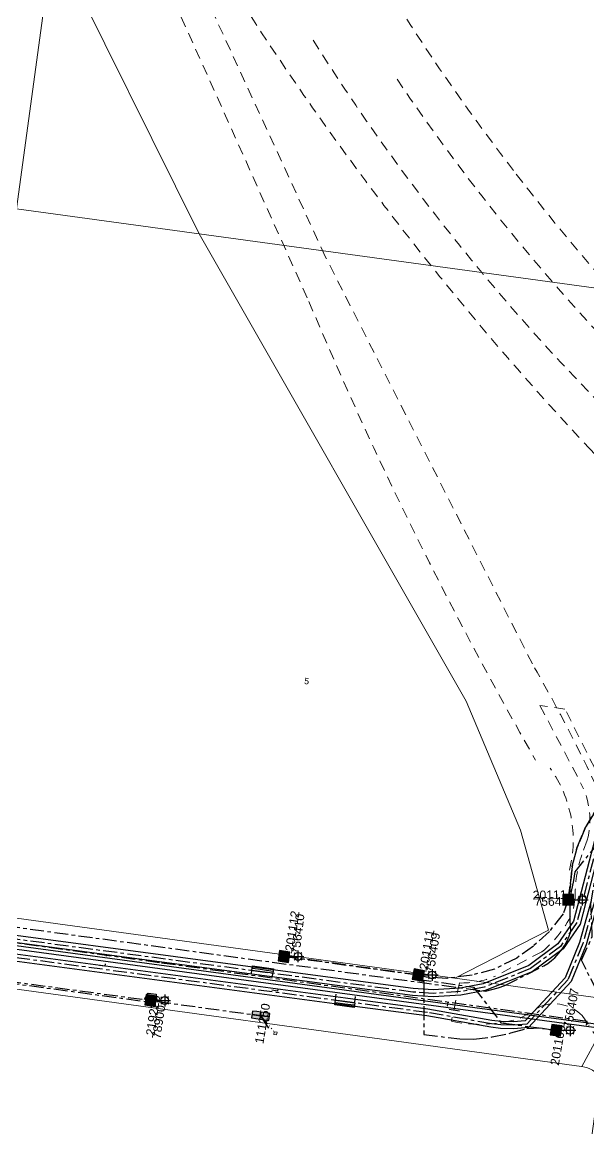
# Model space of a CAD drawing. Header units: metres. Extents: x 301012 to 305396, y 6240778 to 6244350.
# Drawn here: x 302844.1 to 303006.4, y 6243012.1 to 6243328.8 of the extents above; entities that cross this region are included whole.
import ezdxf
from ezdxf.enums import TextEntityAlignment as Align

# ---------------------------------------------------------------- set-up
doc = ezdxf.new("R2010")
doc.units = ezdxf.units.M
for name, pattern in [('Cable Exist UG', [7, 4, -1, 1, -1]), ('Dash', [5, 3, -2]), ('DASHED', [19.05, 12.7, -6.35]), ('PHANTOMX2', [6.6, 3, -0.75, 0.2, -0.75, 0.2, -0.75, 0.2, -0.75])]:
    doc.linetypes.add(name, pattern=pattern)
doc.layers.get('0').update_dxf_attribs({"color": 6})
for name, color, linetype, lineweight in [('Cadastre Developer_SP_EXT', 98, 'Continuous', 15), ('Cadastre Land Parcels_SP_EXT', 118, 'Continuous', 15), ('Cadastre Roads_SP_EXT', 218, 'Continuous', 15), ('Mains_HV_EXT', 13, 'Continuous', 25), ('Mains_LV_EXT', 163, 'Continuous', 25), ('Mains_SL_EXT', 131, 'Continuous', 25), ('Mains_TR_EXT', 211, 'Continuous', 25), ('Services_SP_EXT', 42, 'PHANTOMX2', 20)]:
    doc.layers.add(name, color=color, linetype=linetype, lineweight=lineweight)
for name, color, linetype in [('Equip_SP_SL_EXT', 7, 'Continuous'), ('SupportsUG_SP_LV_EXT', 7, 'Continuous'), ('SupportsUG_SP_LV_SL_EXT', 7, 'Continuous'), ('Trench_SP_EXT', 7, 'Continuous')]:
    doc.layers.add(name, color=color, linetype=linetype)
doc.layers.add('UNKNOWN_FEATURES', color=1, linetype='DASHED', plot=False)
doc.styles.add('COLUMN_LABEL', font='arial.ttf', dxfattribs={"height": 2})
doc.styles.add('iecARIAL', font='arial.ttf', dxfattribs={"height": 2})
doc.styles.add('POLE_LABEL', font='arial.ttf', dxfattribs={"height": 2})
doc.styles.add('SL_LABEL', font='arial.ttf', dxfattribs={"height": 2})
doc.styles.get("Standard").update_dxf_attribs({"font": 'arial.ttf'})
doc.linetypes.add('Cable P UG', pattern='A,5,-0.1,["P",Standard,S=1.5,R=0,X=0,Y=-0.75],-1.45', length=6.55)

# ---------------------------------------------------------------- blocks, each defined once
blk = doc.blocks.new('COLUMN_EXT')
blk.add_hatch(color=256).paths.add_polyline_path([(1.5, -1.5), (1.5, 1.5), (-1.5, 1.5), (-1.5, -1.5)])
blk.add_lwpolyline([(1.5, 1.5), (-1.5, 1.5), (-1.5, -1.5), (1.5, -1.5)], close=True)
at = {"flags": 9}
for tag, style, p in [('STRUCTURE_PLANT_NUMBER', 'POLE_LABEL', (-1.81, -0.03)), ('STREET_CODE', 'COLUMN_LABEL', (-1.81, 0.2))]:
    blk.add_attdef(tag, text='', height=0.2, rotation=180, dxfattribs=dict(at, style=style)).set_placement(p, align=Align.MIDDLE_LEFT)
for tag, p in [('COLUMN_TYPE', (-1.81, 0.4)), ('STREETNAME', (-1.81, 1.6)), ('OWNED_BY', (-1.81, 0.6)), ('LOCATION', (-1.81, 1.4)), ('SUBURB', (-1.81, 1.8)), ('LEGEND', (-1.81, 1.2)), ('USAGE', (-1.81, 1)), ('NOTES', (-1.81, 2)), ('STATE', (-1.81, 0.8))]:
    blk.add_attdef(tag, text='', height=0.2, rotation=180, dxfattribs=at).set_placement(p, align=Align.MIDDLE_LEFT)
at = {"flags": 1}
blk.add_attdef('Z', (-1.81, 2.35), '', height=0.2, rotation=180, dxfattribs=at)
at = {"style": 'COLUMN_LABEL', "width": 0.9, "flags": 8}
blk.add_attdef('ASSET_NUM', text='', height=2, rotation=270, dxfattribs=at).set_placement((2, -4), align=Align.MIDDLE_LEFT)
blk = doc.blocks.new('PILLAR_EXT')
blk.add_hatch(color=256).paths.add_polyline_path([(-2.5, 1), (-2.5, -1), (2.5, -1), (2.5, 1)])
for p, q in [((-2.5, 0), (2.5, 0)), ((0, 1), (0, -1))]:
    blk.add_line(p, q)
at = {"ltscale": 10}
blk.add_line((2.5, 0), (-2.5, 0), dxfattribs=at)
blk.add_lwpolyline([(-2.5, -1), (-1.25, -1), (1.25, -1), (2.5, -1), (2.5, 1), (-2.5, 1)], close=True)
at = {"width": 0.9, "flags": 8}
blk.add_attdef('ASSET_NUM', text='', height=2, rotation=90, dxfattribs=at).set_placement((-2, 4), align=Align.MIDDLE_LEFT)
for tag, p, flags in [('OWNED_BY', (0, -0.2), 9), ('STATE', (0, -0.4), 9), ('SUPPORT_TYPE', (0, -0.6), 9), ('STREETNAME', (0, -1.8), 9), ('SUBURB', (0, -2), 1), ('USAGE', (0, -0.8), 9), ('LEGEND', (0, -1), 9), ('LOCATION', (0, -1.2), 9), ('NOTES', (0, -1.4), 9), ('PARENT', (0, -1.6), 9)]:
    blk.add_attdef(tag, p, '', height=0.2, dxfattribs=dict(flags=flags))
blk = doc.blocks.new('SL_LANTERN_EXT')
at = {"flags": 9}
for tag, p in [('LRATECODE', (-7.4, 0)), ('LOUTREACHVOCAB', (-7.2, 0)), ('LOUTREACH', (-7, 0)), ('LANTNUMBER', (-6.6, 0)), ('LNEW', (-6.4, 0)), ('LMASTVOCAB', (-6.2, 0)), ('LMAST', (-6, 0)), ('LLAMPVOCAB', (-5.8, 0)), ('LLAMP', (-5.6, 0)), ('LEXIST', (-5.4, 0)), ('LCHARGE3PERCENT', (-5.2, 0)), ('LCHARGE3', (-5, 0)), ('LCHARGE2PERCENT', (-4.8, 0)), ('LCHARGE2', (-4.6, 0)), ('LCHARGE1PERCENT', (-4.4, 0)), ('LCHARGE1', (-4.2, 0)), ('LCATEGORY', (-4, 0)), ('LBRACKETVOCAB', (-3.8, 0)), ('LBRACKET', (-3.6, 0)), ('LKINGHEIGHT', (-3.4, 0)), ('CREPLACE', (-3.2, 0)), ('CREMOVE', (-3, 0)), ('CNUMBER', (-2.8, 0)), ('CNEW', (-2.6, 0)), ('CEXIST', (-2.4, 0)), ('USAGE', (-2.2, 0)), ('STATE', (-2, 0)), ('OWNED_BY', (-1.8, 0)), ('ORIENTATION', (-1.6, 0)), ('OPERATING_VOLTAGE', (-1.4, 0)), ('NO_PHASES', (-1.2, 0)), ('LANTERN_TYPE', (-1, 0)), ('LANTERN_PURPOSE', (-0.8, 0)), ('CONTROL_TYPE', (-0.6, 0)), ('CONSTRUCTED_VOLTAGE', (-0.4, 0))]:
    blk.add_attdef(tag, text='', height=0.001, rotation=270, dxfattribs=at).set_placement(p, align=Align.MIDDLE_LEFT)
at = {"style": 'SL_LABEL', "flags": 9}
blk.add_attdef('STREET_CODE', text='', height=0.001, rotation=270, dxfattribs=at).set_placement((0, 0), align=Align.MIDDLE_LEFT)
at = {"flags": 1}
blk.add_attdef('Z', (0, 0), '', height=0.001, rotation=270, dxfattribs=at)
at = {"flags": 9}
for tag, p in [('LREMOVE', (0, -7.6)), ('LREPLACE', (0, -7.8)), ('LTYPE', (0, -8)), ('LTYPEVOCAB', (0, -8.2)), ('LEGEND', (0, -8.4)), ('SUBURB', (0, -8.6)), ('STREETNAME', (0, -8.8)), ('LOCATION', (0, -9)), ('NOTES', (0, -9.2)), ('MAINTAINED_BY', (0, -9.86))]:
    blk.add_attdef(tag, text='', height=0.001, dxfattribs=at).set_placement(p, align=Align.MIDDLE_LEFT)
blk.add_attdef('OPERATED_BY', (0, -9.61), '', height=0.001, dxfattribs=at)
blk.add_wipeout([(5.69, 0), (5.06, -1.06), (4, -1.69), (2.94, -1.06), (2.31, 0), (2.94, 1.06), (4, 1.69), (5.06, 1.06)])
for p, q in [((0, 0), (4, 0)), ((2.94, 1.06), (3.2, 0.8)), ((4, 1.69), (4, 0)), ((5.06, 1.06), (4.8, 0.8)), ((2.94, -1.06), (3.2, -0.8)), ((4, 0), (5.69, 0)), ((4, 0), (4, -1.69)), ((5.06, -1.06), (4.8, -0.8))]:
    blk.add_line(p, q)
blk.add_circle((4, 0), 1.12)
at = {"width": 0.9}
blk.add_attdef('LNUMBER', text='', height=1, dxfattribs=at).set_placement((7, -1), align=Align.MIDDLE_LEFT)
blk = doc.blocks.new('CCP_EXT')
blk.add_wipeout([(0, 0.57), (0.57, 0), (0, -0.57), (-0.57, 0)])
blk.add_lwpolyline([(-0.57, 0), (0, 0.57), (0.57, 0), (0, -0.57), (-0.57, 0)])
at = {"flags": 1}
blk.add_attdef('Z', (0, 0), '', height=0.2, dxfattribs=at)
at = {"flags": 9}
for tag, p in [('CCP_TYPE', (0, 0)), ('CONSTRUCTED_VOLTAGE', (0, -0.2)), ('OPERATING_VOLTAGE', (0, -0.6)), ('ORIENTATION', (0, -0.8)), ('OWNED_BY', (0, -1)), ('STATE', (0, -1.8)), ('NO_PHASES', (0, -0.4)), ('USAGE', (0, -1.2)), ('LEGEND', (0, -1.4)), ('LIFE_SUPPORT', (0, -1.6)), ('NOTES', (0, -2))]:
    blk.add_attdef(tag, text='', height=0.2, dxfattribs=at).set_placement(p, align=Align.MIDDLE_LEFT)

msp = doc.modelspace()

# ---------------------------------------------------------------- linework, layer by layer
at = {"layer": 'Cadastre Developer_SP_EXT', "linetype": 'Dash'}
for points in [[(302990.21, 6243145.18), (302930.89, 6243261.79), (302851.12, 6243435.06)], [(302860.99, 6243394.1), (302926.19, 6243248.91)]]:
    msp.add_lwpolyline(points, dxfattribs=at)
for points in [[(302851.12, 6243435.06, 0.07763), (303006.39, 6243206.97)], [(302921.9, 6243386.03, 0.047476), (302985.6, 6243285.34)], [(302927.44, 6243323.67, 0.071629), (303042.05, 6243188.87)], [(303104.84, 6243156.51, -0.092119), (302951.46, 6243312.51)], [(302985.6, 6243285.34, 0.041631), (303048.19, 6243216.26)], [(302926.19, 6243248.91, 0.030306), (302991.15, 6243117.58)], [(303010.59, 6243105.84, 0.02154), (302990.21, 6243145.18)], [(302995.32, 6243115.27, -0.219651), (303000.85, 6243086.09)]]:
    msp.add_lwpolyline(points, format="xyb", dxfattribs=at)
at = {"layer": 'Cadastre Land Parcels_SP_EXT', "linetype": 'Continuous'}
for points in [[(303046.28, 6243280.4), (303054.07, 6243337.81), (303057.55, 6243362.86), (303012.46, 6243368.52), (302994.49, 6243379.07), (302990.31, 6243381.51), (302970.47, 6243402.18), (302947.65, 6243430.55), (302942.1, 6243437.46), (302938.22, 6243443.09), (302914.14, 6243478.04), (302898.74, 6243500.38), (302883.92, 6243494.53), (302875.84, 6243489.65), (302870.97, 6243484.25), (302870.88, 6243483.41), (302866.7, 6243453.08), (302861.21, 6243412.7), (302853.01, 6243352.42), (302854.22, 6243349.97), (302894.74, 6243268.28), (303041.94, 6243248.12), (303046.28, 6243280.4)], [(302662.23, 6243442.74), (302662.1, 6243442.12), (302643.14, 6243303.18), (302742.72, 6243289.29), (302742.73, 6243289.29), (302804.24, 6243280.75), (302842.49, 6243275.44), (302852.63, 6243349.64), (302853.01, 6243352.42), (302821.65, 6243420.94), (302814.71, 6243420.78), (302803.79, 6243423.53), (302797.08, 6243429.85), (302781.98, 6243437.08), (302773.57, 6243438.98), (302758.93, 6243438.65), (302735.85, 6243437.83), (302735.09, 6243437.89), (302729.27, 6243438.37), (302728.55, 6243433.4), (302662.23, 6243442.74)], [(302854.22, 6243349.97), (302853.01, 6243352.42), (302852.63, 6243349.64), (302842.49, 6243275.44), (302894.74, 6243268.28), (302854.22, 6243349.97)], [(302894.74, 6243268.28), (302842.49, 6243275.44), (302815.19, 6243076.13), (302968.01, 6243055.19), (302994.85, 6243068.92), (302986.84, 6243097.55), (302971.29, 6243134.48), (302894.74, 6243268.28)], [(302894.74, 6243268.28), (302971.29, 6243134.48), (302986.84, 6243097.55), (302994.85, 6243068.92), (302968.01, 6243055.19), (303014.58, 6243048.81), (303032.37, 6243178.42), (303041.61, 6243245.72), (303041.94, 6243248.12), (302894.74, 6243268.28)], [(302992.48, 6242902.05), (303009.57, 6243026.81), (303009.2, 6243027.3), (303008.66, 6243027.88), (303008.05, 6243028.4), (303007.4, 6243028.86), (303006.7, 6243029.24), (303005.96, 6243029.55), (303005.2, 6243029.78), (303004.41, 6243029.93), (303004.3, 6243029.94), (302813.12, 6243056.08), (302806.25, 6243006.01), (302791.42, 6242897.86), (302785.77, 6242856.71), (302826, 6242851.2), (302863.74, 6242846.03), (302864.16, 6242849.05), (302868.72, 6242882.26), (302987.55, 6242865.99), (302992.48, 6242902.05)]]:
    msp.add_lwpolyline(points, close=True, dxfattribs=at)
at = {"layer": 'Mains_TR_EXT', "linetype": 'Cable Exist UG'}
msp.add_lwpolyline([(302912.9, 6243056.97), (302814.14, 6243070.11), (302813.64, 6243070.23), (302752.52, 6243078.52), (302752.41, 6243078.53), (302615.02, 6243097.32), (302574.85, 6243102.82), (302574.85, 6243102.82), (302492.01, 6243114.12), (302395.66, 6243127.33), (302389.48, 6243128.19), (302231.44, 6243141.72), (302178.7, 6243160.38), (302144.55, 6243171.15), (302095.52, 6243197.66)], dxfattribs=at)
at = {"layer": 'Trench_SP_EXT', "linetype": 'Cable Exist UG'}
for points in [[(302910.12, 6243058.04), (302912.96, 6243057.65)], [(302912.96, 6243057.65), (302915.84, 6243057.26)], [(302933.86, 6243048.25), (302936.46, 6243047.89)], [(302936.46, 6243047.89), (302939.08, 6243047.54)]]:
    msp.add_lwpolyline(points, dxfattribs=at)
at = {"layer": 'UNKNOWN_FEATURES'}
for points in [[(302868.13, 6243061.71), (302868.1, 6243061.46)], [(302867.85, 6243059.29), (302867.77, 6243058.6), (302866.21, 6243058.8)], [(302915.94, 6243057.26), (302915.84, 6243056.6), (302909.9, 6243057.43), (302910.09, 6243058.76), (302916.03, 6243057.89), (302915.94, 6243057.26)], [(302909.8, 6243056.63), (302909.88, 6243057.27)], [(302915.74, 6243055.77), (302915.83, 6243056.44)], [(302917.27, 6243052.15), (302917.19, 6243051.51), (302915.56, 6243051.74)], [(302917.67, 6243054.92), (302917.64, 6243054.71)], [(302939.24, 6243047.51), (302939.15, 6243046.86), (302933.59, 6243047.62), (302933.78, 6243048.96), (302939.33, 6243048.14), (302939.24, 6243047.51)], [(302933.81, 6243049.14), (302934, 6243050.59)], [(302939.35, 6243048.34), (302939.57, 6243049.93)], [(302965.91, 6243047.19), (302966.06, 6243048.3)], [(302966.39, 6243046.3), (302969.31, 6243045.9)], [(303005.74, 6243041.74), (303005.89, 6243042.84)]]:
    msp.add_lwpolyline(points, dxfattribs=at)

# ---------------------------------------------------------------- block references
at = {"layer": 'SupportsUG_SP_LV_EXT'}
ref = msp.add_blockref('PILLAR_EXT', (302912.4, 6243044.47), dxfattribs=dict(at, rotation=172.1200241905867))
ref.add_attrib('ASSET_NUM', '111250', dxfattribs={"layer": '0', "height": 2.5, "rotation": 80.1973, "style": 'iecARIAL'}).set_placement((302913.9, 6243047.97), align=Align.MIDDLE_RIGHT)
at = {"layer": 'SupportsUG_SP_LV_SL_EXT'}
ref = msp.add_blockref('COLUMN_EXT', (303000.45, 6243077.67), dxfattribs=at)
ref.add_attrib('ASSET_NUM', '756412', dxfattribs={"layer": '0', "height": 2.5, "style": 'COLUMN_LABEL'}).set_placement((303002.45, 6243078.42), align=Align.TOP_RIGHT)
ref = msp.add_blockref('COLUMN_EXT', (302919.08, 6243061.44), dxfattribs=dict(at, rotation=351.1932072837014))
ref.add_attrib('ASSET_NUM', '756410', dxfattribs={"layer": '0', "height": 2.5, "rotation": 83.1183, "style": 'COLUMN_LABEL'}).set_placement((302921.08, 6243062.19), align=Align.TOP_LEFT)
ref = msp.add_blockref('COLUMN_EXT', (302957.52, 6243056.13), dxfattribs=dict(at, rotation=349.3150875954215))
ref.add_attrib('ASSET_NUM', '756409', dxfattribs={"layer": '0', "height": 2.5, "rotation": 81.0274, "style": 'COLUMN_LABEL'}).set_placement((302959.52, 6243056.88), align=Align.TOP_LEFT)
ref = msp.add_blockref('COLUMN_EXT', (302997.01, 6243040.28), dxfattribs=dict(at, rotation=351.0273733906518))
ref.add_attrib('ASSET_NUM', '756407', dxfattribs={"layer": '0', "height": 2.5, "rotation": 79.723, "style": 'COLUMN_LABEL'}).set_placement((302999.01, 6243041.03), align=Align.TOP_LEFT)
ref = msp.add_blockref('COLUMN_EXT', (302880.9, 6243048.83), dxfattribs=dict(at, rotation=81.83334791316614))
ref.add_attrib('ASSET_NUM', '789004', dxfattribs={"layer": '0', "height": 2.5, "rotation": 81.7576, "style": 'COLUMN_LABEL'}).set_placement((302882.9, 6243049.58), align=Align.TOP_RIGHT)

# ---------------------------------------------------------------- texts
at = {"layer": 'Cadastre Land Parcels_SP_EXT'}
msp.add_text('5', height=1.8, rotation=352.25, dxfattribs=at).set_placement((302924.77, 6243139.43))

# ---------------------------------------------------------------- next in the draw order: block references
at = {"layer": 'Equip_SP_SL_EXT'}
ref = msp.add_blockref('SL_LANTERN_EXT', (303000.45, 6243077.67), dxfattribs=at)
ref.add_attrib('ASSET_NUM', '201114', dxfattribs={"layer": '0', "height": 2.5, "rotation": 1, "style": 'iecARIAL'}).set_placement((303001.95, 6243079.17), align=Align.MIDDLE_RIGHT)
ref = msp.add_blockref('SL_LANTERN_EXT', (302919.08, 6243061.44), dxfattribs=at)
ref.add_attrib('ASSET_NUM', '201112', dxfattribs={"layer": '0', "height": 2.5, "rotation": 81.5041, "style": 'iecARIAL'}).set_placement((302920.58, 6243062.94), align=Align.MIDDLE_LEFT)
ref = msp.add_blockref('SL_LANTERN_EXT', (302957.52, 6243056.13), dxfattribs=at)
ref.add_attrib('ASSET_NUM', '201111', dxfattribs={"layer": '0', "height": 2.5, "rotation": 80.5011, "style": 'iecARIAL'}).set_placement((302959.02, 6243057.63), align=Align.MIDDLE_LEFT)
ref = msp.add_blockref('SL_LANTERN_EXT', (302880.9, 6243048.83), dxfattribs=at)
ref.add_attrib('ASSET_NUM', '219225', dxfattribs={"layer": '0', "height": 2.5, "rotation": 81.8278, "style": 'iecARIAL'}).set_placement((302882.4, 6243050.33), align=Align.MIDDLE_RIGHT)
ref = msp.add_blockref('SL_LANTERN_EXT', (302997.01, 6243040.28), dxfattribs=at)
ref.add_attrib('ASSET_NUM', '201109', dxfattribs={"layer": '0', "height": 2.5, "rotation": 80.2245, "style": 'iecARIAL'}).set_placement((302998.51, 6243041.78), align=Align.MIDDLE_RIGHT)
at = {"layer": 'Services_SP_EXT', "rotation": 124.9103091442983}
msp.add_blockref('CCP_EXT', (302916.61, 6243039.43), dxfattribs=at)

# ---------------------------------------------------------------- next in the draw order: linework, layer by layer
at = {"layer": 'Cadastre Developer_SP_EXT', "linetype": 'Dash'}
for points in [[(303006.39, 6243206.97, 0.11342), (303211.86, 6243071.59)], [(303012.58, 6243106.43), (302999.52, 6243132.24), (302992.39, 6243133.27), (303004.12, 6243110.96), (303004.12, 6243110.96, -0.187169), (303005.92, 6243094.66), (303005.92, 6243094.66), (303004.4, 6243090.55), (303004.4, 6243090.55, 0.087751), (303002.47, 6243078.16), (303002.47, 6243078.16), (303001.91, 6243074.39), (303001.91, 6243074.39, -0.116025), (302992.93, 6243062.77), (302992.93, 6243062.77), (302979.49, 6243055.72), (302979.49, 6243055.72, -0.10672), (302969.3, 6243053.83), (302969.3, 6243053.83), (302967.02, 6243042.89), (302967.02, 6243042.89, 0.130713), (302986.7, 6243043.73), (302986.7, 6243043.73), (302992.49, 6243047.1), (302992.49, 6243047.1, -0.297986), (303004.44, 6243044.54), (303004.44, 6243044.54), (303006.38, 6243041.79), (303006.38, 6243041.79, -0.178385), (303011.17, 6243022.65)]]:
    msp.add_lwpolyline(points, format="xyb", dxfattribs=at)
at = {"layer": 'Cadastre Roads_SP_EXT', "linetype": 'Continuous'}
msp.add_lwpolyline([(302613.01, 6243083.45), (302633.87, 6243080.6), (302713.09, 6243069.77), (302730.8, 6243067.35), (302795.1, 6243058.55), (302813.12, 6243056.08), (303004.3, 6243029.94), (303004.41, 6243029.93), (303009.24, 6243038.9), (303014.58, 6243048.81), (302968.01, 6243055.19), (302815.19, 6243076.13), (302814.68, 6243076.25), (302753.34, 6243084.7), (302753.23, 6243084.72), (302615.9, 6243103.79), (302614.44, 6243093.56), (302613.01, 6243083.45)], close=True, dxfattribs=at)
at = {"layer": 'Mains_HV_EXT', "linetype": 'Cable P UG'}
for points in [[(303341.64, 6243416.74), (303367.99, 6243413.56), (303357.64, 6243338.81), (303313.7, 6243275.66), (303142.76, 6243298.6), (303142.72, 6243298.61), (303142.72, 6243298.61, 0.449139), (303058.87, 6243238.54), (303058.87, 6243238.54), (303058.87, 6243238.52), (303031.06, 6243037.94), (302678.62, 6243085.57), (302684.82, 6243130.89)], [(303341.52, 6243415.74), (303367.02, 6243412.69), (303356.68, 6243339.19), (303313.23, 6243276.73), (303142.94, 6243299.59), (303142.94, 6243299.59, 0.449139), (303057.88, 6243238.64), (303057.88, 6243238.64), (303030.2, 6243039.07), (302679.75, 6243086.42), (302685.81, 6243130.76)]]:
    msp.add_lwpolyline(points, format="xyb", dxfattribs=at)
for points in [[(303013.96, 6243109.45), (303003.88, 6243070.67), (302998.98, 6243063.6), (302990.18, 6243057.06), (302976.7, 6243051.64), (302969.76, 6243050.36), (302961.8, 6243049.83), (302955.9, 6243050.21), (302912.76, 6243055.98), (302813.97, 6243069.13)], [(303012, 6243109.83), (303002.03, 6243071.52), (302997.52, 6243065.01), (302989.19, 6243058.81), (302976.14, 6243053.57), (302969.51, 6243052.35), (302961.8, 6243051.83), (302956.1, 6243052.21), (302913.03, 6243057.96), (302913.03, 6243057.96), (302814.32, 6243071.1)], [(303008.94, 6243076.8), (303005.58, 6243064.78), (303001.28, 6243054.26), (302989.12, 6243041.08), (302984.88, 6243040.75), (302981.09, 6243040.81), (302978.33, 6243041.14), (302959.99, 6243044.39), (302936.4, 6243047.52), (302936.4, 6243047.52), (302594.11, 6243093.11)], [(303007, 6243077.3), (303003.69, 6243065.43), (302999.56, 6243055.35), (302988.18, 6243043.01), (302984.82, 6243042.75), (302981.23, 6243042.81), (302978.63, 6243043.12), (302960.3, 6243046.37), (302936.66, 6243049.5), (302594.37, 6243095.09)]]:
    msp.add_lwpolyline(points, dxfattribs=at)
at = {"layer": 'Mains_HV_EXT', "linetype": 'Cable Exist UG'}
for points in [[(302770.08, 6243079.68), (302976.75, 6243051.47), (302980.41, 6243052.41), (302982.34, 6243053.12), (302993.5, 6243058.75), (302993.5, 6243058.75), (302994.6, 6243059.45), (302995.68, 6243060.25), (302996.67, 6243061.07), (302997.82, 6243062.35), (302998.72, 6243063.47), (302999.52, 6243064.65), (303000.18, 6243065.87), (303000.78, 6243067.19), (303001.2, 6243068.61), (303001, 6243071.71), (303001, 6243075.51), (303001.24, 6243078.99), (303001.44, 6243080.05), (303002.04, 6243083.17), (303002.42, 6243085.65), (303012.35, 6243097.83), (303016.67, 6243104.15)], [(302990.38, 6242834.73), (302991.05, 6242839.69), (302989.24, 6242841.21), (302992.44, 6242864.27), (302992.87, 6242867.42), (302992.87, 6242867.42), (302997.55, 6242901.7), (303013.51, 6243018.26), (303013.72, 6243020.55), (303013.79, 6243022.51), (303013.57, 6243023.65), (303013.26, 6243025.69), (303011.9, 6243045.2), (303004.26, 6243060.33), (303007.36, 6243067.14), (303006.99, 6243076.44), (303008.35, 6243085.14), (303009.63, 6243089.3), (303015.7, 6243096.95)]]:
    msp.add_lwpolyline(points, dxfattribs=at)
at = {"layer": 'Mains_LV_EXT', "linetype": 'Cable Exist UG'}
msp.add_lwpolyline([(302818.98, 6243057.28), (302879.11, 6243049.08), (302880.13, 6243050.96), (302882.45, 6243050.64), (302882.7, 6243048.57), (302912.4, 6243044.47)], dxfattribs=at)
at = {"layer": 'Mains_SL_EXT', "linetype": 'Cable Exist UG'}
for points in [[(303015.72, 6243112.57), (303010.52, 6243106.56), (303007.69, 6243102.18), (303005.2, 6243097.97), (303002.97, 6243092.39), (303001.59, 6243087.24), (303001.08, 6243082.09), (303000.45, 6243077.67)], [(303000.45, 6243077.67), (302999.02, 6243073.59), (302995.07, 6243068.61), (302990.52, 6243064.41), (302985.71, 6243060.98), (302979.36, 6243057.8), (302972.92, 6243056.08), (302965.71, 6243055.14), (302959.87, 6243055.48), (302957.52, 6243056.13)], [(302957.52, 6243056.13), (302919.08, 6243061.44)], [(302817.24, 6243057.54), (302818.47, 6243056.86), (302818.47, 6243056.86), (302879.44, 6243048.53), (302880.9, 6243048.83)], [(302957.52, 6243056.13), (302959.1, 6243054.19), (302959.1, 6243039.09), (302969.4, 6243037.8), (302973.44, 6243037.71), (302978.67, 6243038.4), (302984.08, 6243039.52), (302988.63, 6243040.8), (302992.58, 6243040.97), (302997.01, 6243040.28)]]:
    msp.add_lwpolyline(points, dxfattribs=at)
at = {"layer": 'Mains_TR_EXT', "linetype": 'Cable Exist UG'}
for points in [[(302936.53, 6243048.51), (302594.24, 6243094.1), (302594.24, 6243094.1), (302394.47, 6243121.5), (302230.76, 6243139.08), (302209.32, 6243146.69), (302142.58, 6243168.31), (302142.58, 6243168.31), (302109.66, 6243186.41)], [(303012.98, 6243109.64), (303002.95, 6243071.1), (302998.25, 6243064.31), (302989.69, 6243057.93), (302976.42, 6243052.61), (302969.63, 6243051.35), (302961.8, 6243050.83), (302956, 6243051.21), (302956, 6243051.21), (302912.9, 6243056.97)], [(303007.97, 6243077.05), (303004.63, 6243065.11), (303000.42, 6243054.8), (302988.65, 6243042.04), (302984.85, 6243041.75), (302981.16, 6243041.81), (302978.48, 6243042.13), (302960.14, 6243045.38), (302936.53, 6243048.51)]]:
    msp.add_lwpolyline(points, dxfattribs=at)
at = {"layer": 'Services_SP_EXT'}
msp.add_lwpolyline([(302912.4, 6243044.47), (302916.64, 6243039.41)], dxfattribs=at)
at = {"layer": 'Trench_SP_EXT', "linetype": 'Cable Exist UG'}
msp.add_lwpolyline([(303005.89, 6243042.84), (302883.43, 6243059.62), (302683.98, 6243086.94), (302681.07, 6243087.34), (302681.05, 6243087.34), (302681.05, 6243087.34, -0.414146), (302679.62, 6243089.23), (302679.62, 6243089.23), (302680.38, 6243094.85), (302685.28, 6243130.66)], format="xyb", dxfattribs=at)
for points in [[(303000.45, 6243077.67), (303001.08, 6243082.09), (303001.59, 6243087.24), (303002.97, 6243092.39), (303005.2, 6243097.97), (303007.69, 6243102.18), (303010.52, 6243106.56), (303015.72, 6243112.57)], [(303000.45, 6243077.67), (302999.02, 6243073.59), (302995.07, 6243068.61), (302990.52, 6243064.41), (302985.71, 6243060.98), (302979.36, 6243057.8), (302972.92, 6243056.08), (302965.71, 6243055.14), (302959.87, 6243055.48), (302957.52, 6243056.13)], [(302919.08, 6243061.44), (302957.52, 6243056.13)], [(302957.24, 6243054.91), (302957.52, 6243056.13)], [(302957.24, 6243054.91), (302973.38, 6243052.64), (302981.22, 6243042.45), (302997.01, 6243040.28)], [(302912.47, 6243044.21), (302914.88, 6243040.56)]]:
    msp.add_lwpolyline(points, dxfattribs=at)

doc.saveas('drawing.dxf')
